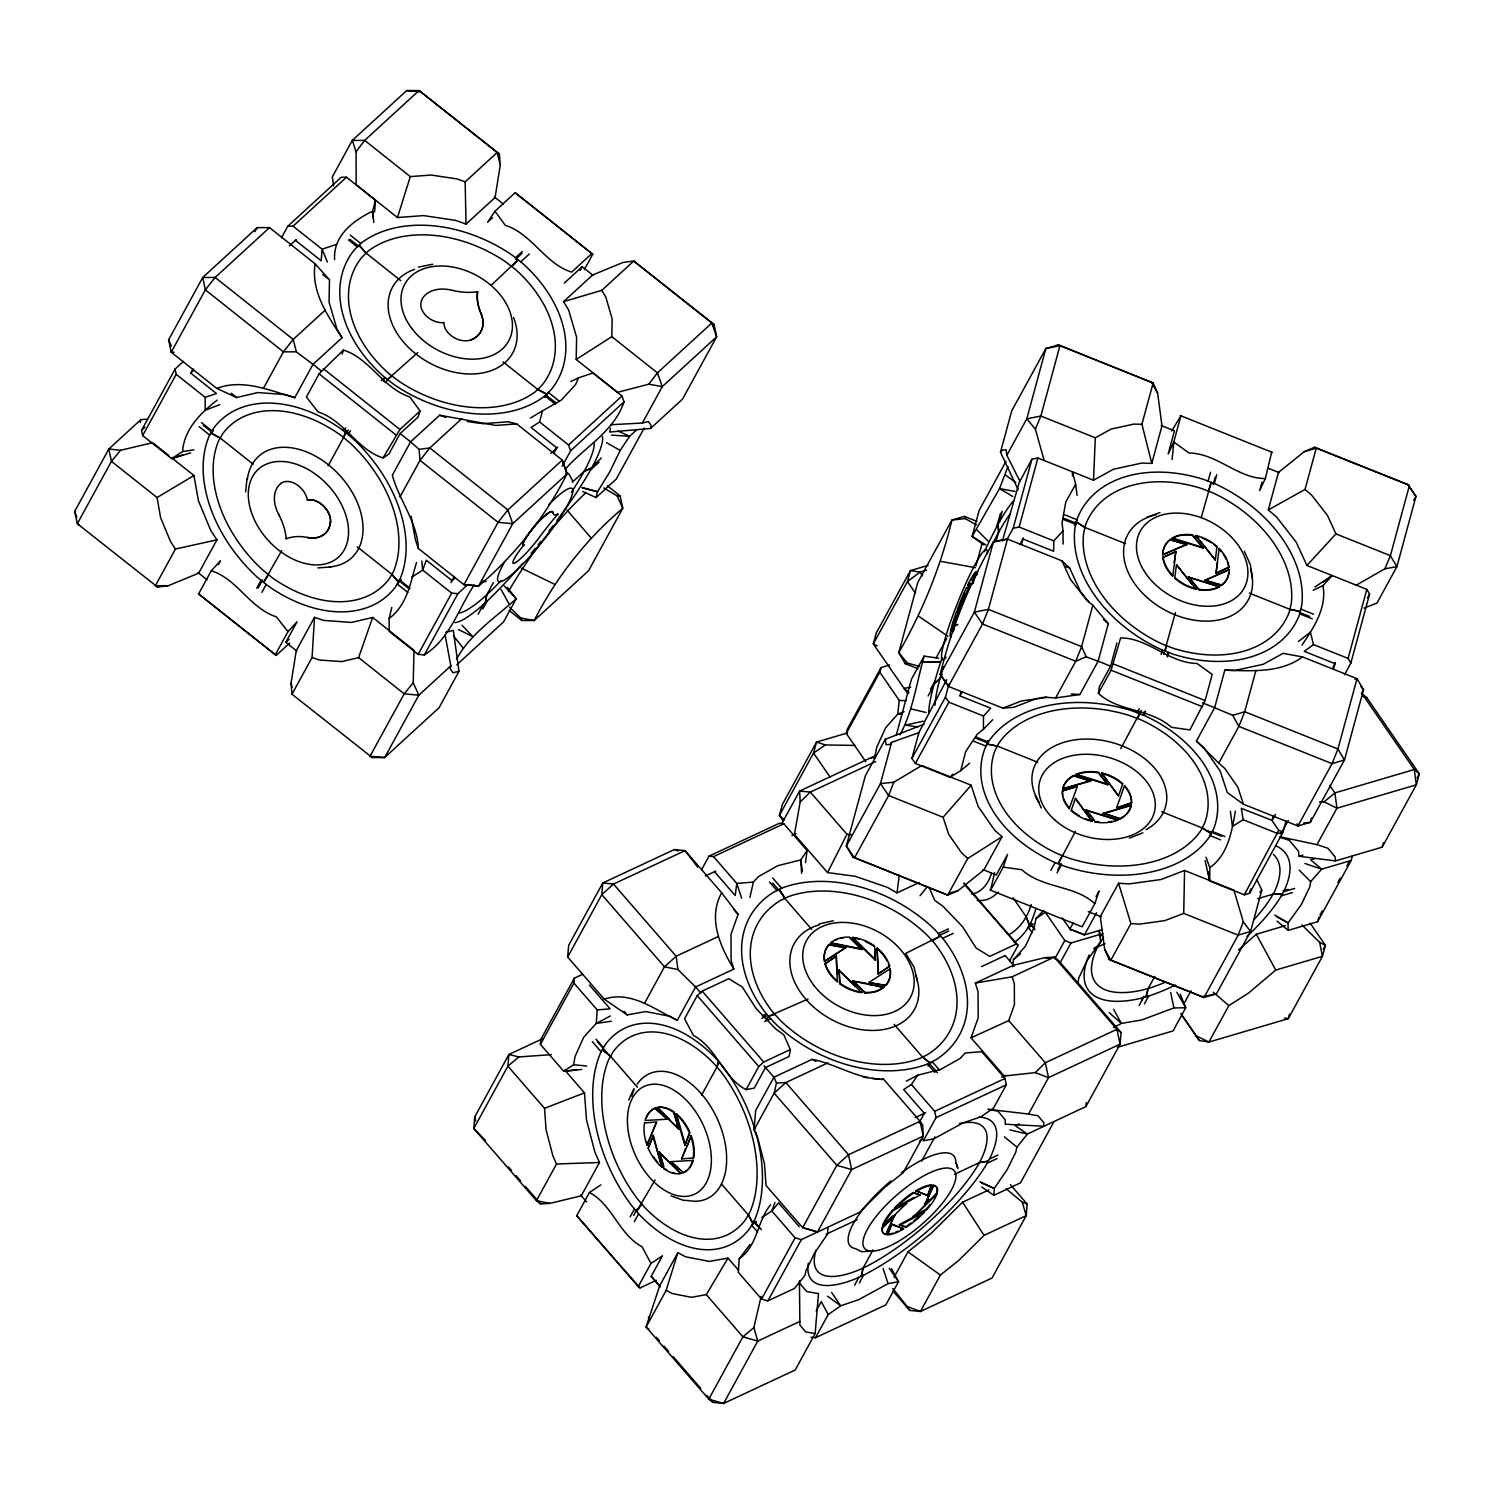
<?xml version="1.0" encoding="UTF-8"?>
<svg xmlns="http://www.w3.org/2000/svg" width="1494" height="1494" viewBox="0 0 1494 1494"><rect width="100%" height="100%" fill="white"/><g stroke="black" fill="none" stroke-linecap="round" stroke-linejoin="round"><path stroke-width="1.5" d="M946.729 679.639L918.978 732.321L911.9 758.41L915.374 763.453L949.979 777.291L960.773 770.661L965.666 751.594L977.225 734.282L983.388 729.352L983.519 716.037L990.69 708.193L959.951 695.924L961.09 691.703M1206.069 857.276L1209.804 867.697L1209.692 881.012L1244.297 894.831L1249.563 893.281L1283.085 832.046L1286.035 821.158M1072.449 475.988L1072.505 471.843L1075.643 484.299L1065.82 501.909L1062.029 522.9L1063 530.856L1053.774 540.884L1053.644 551.249L1022.904 538.979L1019.823 544.582M315.122 263.822C310.808 291.647 327.672 315.72 342.051 337.719L313.012 364.349L294.766 397.665C269.686 390.55 242.943 378.43 216.817 388.421L171.212 352.21L168.598 339.848L202.736 277.492L257.117 227.648L269.518 227.611L315.122 263.822L329.483 279.845L329.072 302.105L337.009 329.278L342.051 337.719M563.611 301.601L601.765 290.359L633.736 261.039L711.798 323.04L716.653 336.785L662.272 386.629L648.826 384.182L617.508 392.306L576.198 359.475L576.609 337.214L568.654 310.042L563.611 301.601L592.67 274.971L623.054 262.44L633.736 261.039L714.039 324.422L716.653 336.785L682.515 399.141L650.544 428.461L609.701 432.065L610.448 428.348M610.729 424.726L642.327 423.045L662.272 386.629L657.416 372.884L611.812 336.654L612.148 318.838L605.798 297.101L601.765 290.359M1104.664 949.194L1110.808 960.269L1130.902 923.591L1139.492 924.132L1164.853 920.621L1183.715 913.394L1184.574 870.46L1233.913 890.181L1243.307 921.835L1250.571 931.472L1216.433 993.846L1204.015 997.506L1110.808 960.269L1109.146 959.391L1104.664 949.194L1100.312 916.55L1118.558 883.234L1129.296 883.888L1161.006 879.518L1184.574 870.46M413.24 682.795L404.202 693.832L370.045 756.207L384.686 757.551L418.824 695.177L413.24 682.795L413.987 650.263L372.66 617.452L351.576 622.438L323.768 620.421L314.506 617.339L296.26 650.656L291.069 683.188L291.984 694.206L372.286 757.589L384.686 757.551L439.068 707.708L459.013 671.273L453.298 630.393L445.679 632.279M1093.515 480.228L1095.307 437.798L1111.237 429.021L1133.909 424.091L1141.92 424.315L1151.781 463.383L1141.771 463.084L1113.441 469.247L1093.515 480.228L1037.882 458.004L1031.924 459.181L1019.244 482.338L1002.362 541.127M827.975 1227.209L827.583 1234.081L814.641 1252.962L806.106 1270.348L804.967 1275.39L794.434 1288.463L767.86 1300.882L761.567 1299.07L738.297 1272.272L739.25 1258.732L750.044 1244.446M1053.998 1121.62L1020.477 1182.874L993.884 1195.293L994.276 1188.421L1007.217 1169.541L1015.771 1152.154L1016.91 1147.112L1027.424 1134.039L1085.933 1106.55L1120.07 1044.175L1121.06 1032.503L1058.387 960.343L1054.26 957.131L1044.922 957.635L1013.567 965.236L975.339 983.089L978.047 991.755L978.178 1017.881L971.044 1037.826L1004.229 1076.035L1035.211 1072.617L1048.489 1077.622L1120.07 1044.175L1116.914 1029.31L1054.26 957.131L1012.166 976.796L975.339 983.089M291.984 694.206L312.059 657.528L314.506 617.339M574.35 978.159L573.939 983.108L597.208 1009.907L596.255 1023.446L583.743 1037.153L575.041 1056.482L573.64 1064.755L563.668 1071.161L540.398 1044.362L540.828 1039.413L574.35 978.159L582.529 974.331M374.602 211.849L375.48 200.252L346.496 177.226L341.23 177.244L287.819 226.192L281.488 237.77M817.498 1231.952L802.67 1227.676L836.808 1165.301L848.499 1154.731L920.08 1121.284L923.217 1136.15L851.636 1169.597L817.498 1231.952L802.67 1227.676L766.048 1185.508L764.48 1163.919L757.663 1137.83L754.059 1129.8L755.665 1110.528L773.911 1077.211L812.138 1059.339C836.453 1063.989 857.761 1079.471 883.458 1079.116L920.08 1121.284L922.657 1125.206L923.217 1136.15L903.272 1172.585L884.896 1187.263L859.592 1212.288L801.382 1239.628L767.86 1300.882M542.565 1038.741L508.894 1054.484L474.756 1116.84L473.766 1128.512L536.439 1200.69L540.567 1203.884L549.904 1203.398L581.259 1195.798L599.486 1162.481L594.986 1152.453L586.47 1119.828L584.49 1092.861L564.9 1070.283M567.664 957.019L568.654 945.347L602.792 882.973L674.373 849.544L685.074 850.628L721.677 892.796L738.092 914.384L730.977 934.348L731.089 960.474L733.815 969.12L695.569 986.992L677.324 1020.309C654.708 1009.645 630.879 990.242 604.267 999.187L567.664 957.019L601.802 894.645L613.492 884.056L685.074 850.628L697.717 867.174M738.54 1270.255L727.97 1258.097L709.407 1261.422L685.578 1256.79L677.828 1252.7L659.582 1286.017L646.099 1327.008L708.772 1399.168L712.918 1402.362L723.6 1403.464L795.182 1370.017L815.126 1333.582L818.507 1293.636L806.704 1291.544L799.458 1282.954M1010.392 1184.686L1027.162 1204.015L1026.173 1215.686L992.035 1278.042L920.453 1311.489L909.753 1310.406L892.982 1291.077M1085.933 1106.55L1086.269 1102.647M938.568 658.182L924.114 656.109C916.774 682.291 913.021 710.528 900.098 734.805M1172.099 459.536L1173.78 442L1180.876 415.892L1171.707 430.963M245.67 491.956L246.977 478.51M889.509 665.054L881.087 667.538L879.817 672.188L899.276 700.425L897.67 714.207L885.681 727.727L876.773 747.131L875.054 755.516L871.338 757.981M1012.615 966.655L1013.418 959.764L1025.426 946.244L1034.315 926.84L1036.033 918.455L1043.727 910.388M183.501 361.361L175.078 369.074L141.556 430.328L142.658 435.576L171.642 458.602L182.585 451.543C184.005 429.525 200.57 412.942 217.134 400.187M416.546 562.416C410.439 582.473 407.339 604.921 389.15 618.46L389.15 631.346L418.152 654.372L424.352 654.932C450.217 638.592 458.266 609.029 474.177 584.938M996.162 541.332L998.702 531.322L998.067 524.413L1000.831 519.426A126.318 14.977 -68.2 0 1 1013.474 500.994M1175.871 551.379L1174.321 562.584L1175.871 551.379L1162.855 557.673A35.184 25.006 28.7 0 0 1172.529 576.068L1172.809 575.563A35.184 25.006 28.7 0 1 1163.135 557.15L1163.116 556.87M1172.715 576.254L1174.601 562.08M1174.714 578.141L1176.506 564.751L1196.003 589.252A35.184 25.006 28.7 0 1 1174.956 578.383L1175.236 577.879A35.184 25.006 28.7 0 0 1196.283 588.748L1196.545 588.804M1215.369 560.026L1216.919 546.374A35.184 25.006 28.7 0 0 1195.854 535.506L1215.369 560.026L1195.611 535.45M1216.004 573.397L1219.141 548.503A35.184 25.006 28.7 0 1 1229.002 567.104L1216.004 573.397L1217.535 562.174M334.656 259.601C332.845 236.127 353.462 220.178 372.585 211.326L375.48 200.252M875.503 758L871.226 757.57L799.645 791.017L800.205 801.961L794.397 834.38L827.564 872.589L855.24 876.287L887.455 887.417L896.998 892.87L899.313 875.036M1062.402 791.409L1062.365 791.652A35.184 24.39 15.2 0 0 1069.218 808.571L1077.361 786.404L1062.551 790.83L1077.361 786.404M1062.664 789.448L1062.682 789.262A35.184 24.39 15.2 0 1 1073.57 775.946L1090.639 781.082L1073.719 775.386A35.184 24.39 15.2 0 0 1062.85 788.701L1090.639 781.082M1062.551 790.83L1062.533 791.073A35.184 24.39 15.2 0 0 1062.888 795.985M1062.813 788.869L1090.788 780.503M1131.275 804.892L1131.089 805.639A35.184 24.39 15.2 0 1 1120.201 818.955L1103.3 813.259L1131.238 805.079A35.184 24.39 15.2 0 1 1126.756 813.595M1131.369 803.511L1131.406 803.268A35.184 24.39 15.2 0 0 1124.552 786.33L1124.702 785.769A35.184 24.39 15.2 0 1 1131.556 802.689L1116.578 807.937L1131.537 802.932M805.471 862.654L807.096 850.572L783.827 823.773L779.289 823.306L708.996 856.155L701.601 869.657M1098.389 693.365L1111.069 670.208L1120.649 637.882C1148.102 637.901 1168.775 663 1197.011 663.467L1212.194 674.448L1205.116 700.537L1189.934 729.912L1171.389 727.317C1150.529 708.399 1118.446 712.04 1098.389 693.365L1099.341 686.754L1110.602 666.193L1116.896 642.999M500.285 164.938L495.093 197.469L466.035 224.1L455.819 220.421L423.474 215.584L397.46 217.545L356.151 184.714L356.095 151.697L352.285 140.417L406.667 90.592L419.067 90.536L499.369 153.919L500.285 164.938L497.128 152.537L419.067 90.536L364.685 140.38L356.095 151.697M1077.958 983.108L1078.855 977.748L1087.259 960.175L1100.574 941.799L1099.36 930.445M1351.174 860.469L1321.686 869.153L1310.668 881.591L1309.771 886.932L1301.367 904.505L1288.052 922.9L1288.145 930.388L1317.633 921.705L1351.174 860.469L1352.425 855.801M790.307 1049.591L789.112 1056.501L765.507 1067.538L754.246 1088.099L746.085 1089.649C723.227 1077.902 716.746 1047.873 693.403 1035.398L684.551 1018.759L697.231 995.602L702.18 991.12L728.755 978.701L742.294 986.974L756.113 1008.562L775.535 1028.787L783.808 1034.782L790.307 1049.591L763.733 1062.01L758.765 1066.492L746.085 1089.649M770.605 1204.743C757.01 1221.046 758.037 1245.548 739.25 1258.732M1163.695 654.353L1175.461 612.577M493.375 582.697L486.727 594.817L485.307 602.736L480.919 606.695A126.318 20.897 -51.5 0 1 454.886 622.606M954.535 624.978L956.739 615.864L950.389 632.392A35.184 4.165 -68.2 0 0 951.118 636.986M950.707 630.748L950.726 630.617A35.184 4.165 -68.2 0 1 956.235 612.297L963.406 600.14L951.454 631.066L962.64 599.822M951.454 631.066L951.491 630.916A35.184 4.165 -68.2 0 1 952.518 626.621M1165.413 651.235L1166.459 645.744L1162.444 644.119A115.636 82.189 28.7 0 1 1083.71 532.798L1084.924 527.457L1076.39 522.06L1077.23 518.717A126.318 89.789 28.7 0 1 1203.585 479.406L1215.649 484.075A126.318 89.789 28.7 0 1 1301.685 605.686L1299.425 614.837A126.318 89.789 28.7 0 1 1173.07 654.148L1161.006 649.479A126.318 89.789 28.7 0 1 1074.97 527.868L1076.39 522.06L1084.887 527.438L1125.505 543.667M1235.407 811.149C1231.747 831.635 1228.012 854.829 1209.804 867.697M140.231 422.653L140.828 419.683L147.626 419.067M445.081 634.763L450.815 665.876L450.217 668.845L452.925 672.786L459.013 671.273M650.544 428.461L651.123 425.473L648.415 421.551L642.327 423.045M644.53 1122.89L644.456 1123.171A35.184 21.943 65 0 0 646.977 1145.058L656.576 1121.994L645.053 1122.909M667.258 1119.249L645.053 1120.481A35.184 21.943 65 0 1 654.97 1108.287L667.258 1119.249L655.175 1108.212M670.974 1161.641L693.179 1160.408A35.184 21.943 65 0 1 683.281 1172.622L670.974 1161.641L679.77 1169.447M693.702 1158.018L693.776 1157.719A35.184 21.943 65 0 0 691.255 1135.832L681.656 1158.896L693.179 1157.999A35.184 21.943 65 0 0 690.676 1136.112L690.583 1135.851M749.913 897.502L753.349 882.095L758.392 876.642L777.907 865.661L800.765 859.946L807.096 850.572M873.056 1249.862L863.102 1268.033L861.272 1276.231L855.483 1278.845A126.318 41.085 -41 0 1 808.31 1263.177M1166.459 645.725L1173.481 648.34A115.636 82.189 28.7 0 0 1289.154 612.391L1291.171 604.006A115.636 82.189 28.7 0 0 1212.437 492.665L1201.419 488.463A115.636 82.189 28.7 0 0 1085.727 524.413L1084.887 527.438M773.911 1077.211L776.488 1083.038L774.135 1093.141L754.059 1129.8M753.854 1327.587L742.91 1336.813L708.772 1399.168L723.6 1403.464L757.757 1341.089L753.854 1327.587L761.156 1296.306M389.15 618.46L391.802 607.423M953.135 630.804L956.739 615.864M953.34 631.719L954.927 625.127L957.075 624.436M975.171 572.538L972.519 583.519L967.757 584.864A35.184 4.165 -68.2 0 1 975.096 572.594L975.862 572.893M972.911 583.65L976.534 572.277A35.184 4.165 -68.2 0 1 977.86 572.258M975.545 576.198L976.478 572.314M1154.787 976.385L1148.158 988.505L1146.066 996.778L1139.642 998.59A126.318 51.338 -34.6 0 1 1089.126 955.002M582.697 491.489L596.087 497.558L597.563 491.731L609.664 472.048L620.178 450.422L629.609 436.304L636.351 430.141M553.751 453.541L556.814 447.92L531.08 427.471L539.577 421.943L542.471 410.869L561.314 400.112L575.582 384.593L578.495 377.851L592.987 372.996L621.971 396.022L624.025 401.849C613.903 431.915 585.05 446.519 565.348 469.135M942.116 657.659A126.318 14.977 -68.2 0 0 935.767 677.903L933.227 687.109A126.318 14.977 -68.2 0 0 928.652 713.161M943.405 666.772A115.636 13.707 -68.2 0 0 941.537 673.01L939.203 681.469A115.636 13.707 -68.2 0 0 935.02 705.299M865.754 761.679L846.276 733.442L847.546 728.792L881.087 667.538M919.277 732.508L891.657 742.313L880.452 783.64L846.314 846.015L852.831 857.014L947.7 895.111L958.084 890.648L983.799 870.012L1002.044 836.696L994.556 830.085L978.159 806.48L971.175 785.228L921.835 765.526L893.767 782.221L880.452 783.64L888.631 795.536L943.087 817.274L948.671 834.287L961.8 853.149L967.776 858.452L1002.044 836.696M917.839 668.714L905.271 663.691L898.753 652.691C922.564 611.307 940.828 566.506 951.958 520.024L964.377 516.382L976.927 521.387M896.325 734.955L911.433 679.266L924.114 656.109M1018.18 489.752L1000.494 452.234L1011.718 410.887L1045.856 348.532L1058.256 344.871L1153.144 382.987L1157.626 393.165L1161.977 425.827L1151.781 463.383M976.049 565.703L982.212 542.994M911.9 758.41L945.422 697.175L948.97 684.121M983.967 544.993L972.108 536.439L999.523 488.594L1008.002 466.483M984.415 551.659A126.318 14.977 -68.2 0 1 996.461 527.326L1000.55 513.17M999.206 522.34L1002.213 511.265M1006.844 539.801L1013.193 528.222L1031.924 459.181M1013.193 528.222L1019.169 527.046L1037.882 458.004M1021.448 544.507L1023.259 537.859M1037.807 762.276L997.208 746.048L987.291 744.124L988.879 741.155A126.318 87.586 15.2 0 1 1132.583 710.995L1144.703 715.663A126.318 87.586 15.2 0 1 1213.856 828.404L1209.636 836.528A126.318 87.586 15.2 0 1 1065.932 866.688L1053.83 862.019A126.318 87.586 15.2 0 1 984.658 749.278L988.244 740.594M996.293 874.998L1007.554 854.419L1003.258 867.118L990.578 890.275L994.593 872.515M1061.935 560.81L1070.451 579.355L1086.269 599.654L1092.842 605.257L1081.619 646.603L1075.736 661.263L1055.66 697.922L1047.07 697.399L1021.691 700.891L1002.847 708.137L948.391 686.4L940.193 674.504C951.342 628.04 969.606 583.239 993.417 541.855L1007.479 539.073L1061.935 560.81L1069.685 568.093L1080.33 591.288L1088.809 602.157M1141.92 424.315L1153.144 382.987L1058.256 344.871M1055.66 697.922L1079.882 694.523L1098.127 661.207L1108.305 623.652L1092.842 605.257M1075.979 774.844L1076.334 774.172A35.184 24.39 15.2 0 1 1098.594 772.286L1107.745 784.78L1076.184 774.751A35.184 24.39 15.2 0 1 1098.426 772.846L1107.745 784.78M1069.405 808.758L1069.387 808.011A35.184 24.39 15.2 0 1 1063.56 798.468M1071.161 810.532L1075.456 798.431L1091.965 821.383A35.184 24.39 15.2 0 1 1071.385 810.756L1071.553 810.178A35.184 24.39 15.2 0 0 1079.415 815.855M1174.452 430.814L1168.177 454.008L1173.78 442L1188.981 452.981C1217.199 453.429 1237.872 478.547 1265.325 478.566L1271.711 452.084M1075.456 798.431L1092.226 821.42M1086.026 810.14L1117.792 820.075A35.184 24.39 15.2 0 1 1095.345 822.055L1086.026 810.14L1117.792 820.075M1101.545 773.481L1101.956 772.958A35.184 24.39 15.2 0 1 1122.536 783.584L1122.386 784.163A35.184 24.39 15.2 0 0 1101.806 773.537L1118.483 795.91L1122.76 783.808M1094.99 821.999L1095.494 821.495A35.184 24.39 15.2 0 0 1098.893 821.943M1120.743 748.681L1141.229 710.397M1118.483 795.91L1101.694 772.921M1144.348 711.611L1143.377 715.14L1145.543 711.219M1161.118 654.447L1162.313 650.002M1208.123 481.105L1210.532 472.253M1201.232 517.596L1211.242 482.357L1208.422 491.059M1119.94 819.086L1120.369 818.395A35.184 24.39 15.2 0 0 1124.889 815.388M1213.203 484.56L1215.22 477.128M1167.318 656.874L1168.532 652.448L1166.814 655.586M1214.342 483.552L1216.751 474.681M1262 482.132L1259.703 490.555L1265.325 478.566M1214.622 707.745L1224.819 670.19C1251.113 670.787 1280.022 673.477 1302.563 656.93L1357.019 678.668L1363.536 689.686L1344.469 759.979L1310.331 822.335L1297.912 825.995L1243.475 804.258L1227.246 792.511L1220.281 771.259L1203.884 747.672L1196.395 741.043L1214.622 707.745L1232.699 715.327L1238.862 726.401L1332.069 763.639L1344.469 759.979L1337.933 748.98L1244.726 711.742L1232.699 715.327M1344.525 674.672L1350.856 663.093L1369.587 594.052L1366.823 589.383L1306.914 565.46L1296.269 542.285L1276.511 516.905L1268.294 509.921L1278.491 472.365L1304.206 451.711L1314.589 447.248L1407.796 484.486L1415.976 496.363L1396.909 566.656L1376.964 603.09L1364.041 608.114M1211.074 832.121L1210.121 835.65L1220.598 839.833M1255.95 670.414L1244.726 711.742L1238.862 726.401L1218.768 763.079L1224.763 768.364L1237.872 787.245L1243.475 804.258M1268.294 509.921L1305.028 489.472L1316.251 448.125L1314.589 447.248M1249.563 893.281L1250.739 888.93M1273.168 816.359L1272.029 820.579L1278.733 830.291L1283.085 832.046L1277.837 833.596L1243.213 819.758L1232.419 826.387L1230.365 811.186M1256.884 879.723L1261.795 890.144L1250.571 931.472L1238.171 935.132L1183.715 913.394M1278.733 830.291L1244.297 894.831M1333.488 669.144L1335.3 662.477M1350.856 663.093L1348.092 658.424L1366.823 589.383M1311.508 817.984L1310.331 822.335L1303.664 823.045M1289.471 1014.277L1288.276 1018.665L1208.889 1042.065L1199.327 1040.552L1181.455 1014.631M1317.633 921.705L1318.903 917.055M1279.742 837.2L1289.509 840.45L1298.51 851.3L1298.958 856.286L1335.487 860.918L1382.174 847.173L1383.369 842.784M903.16 1205.527L906.634 1203.249L882.132 1227.209A35.184 11.448 -41 0 0 885.905 1234.1L894.626 1214.902M906.634 1203.249L893.337 1210.476A35.184 11.448 -41 0 0 883.141 1226.032L882.637 1225.435A35.184 11.448 -41 0 1 892.833 1209.897L920.08 1195.051L913.282 1192.38A35.184 11.448 -41 0 0 895.074 1207.469L895.578 1208.067A35.184 11.448 -41 0 1 913.786 1192.978L920.08 1195.051M895.13 1215.5L882.637 1227.807A35.184 11.448 -41 0 0 886.428 1234.698L886.54 1234.698M936.308 1193.687L936.813 1194.285A35.184 11.448 -41 0 1 926.616 1209.823L899.351 1224.669L906.167 1227.34A35.184 11.448 -41 0 0 924.375 1212.25L924.039 1211.466M936.85 1194.136L913.338 1217.068L937.317 1192.511A35.184 11.448 -41 0 0 933.526 1185.62L924.823 1204.818L933.526 1185.62M701.526 1095.251L716.989 1066.977L718.595 1061.543L715.626 1058.126A126.318 78.79 65 0 0 605.182 1044.792L600.644 1052.691A126.318 78.79 65 0 0 631.495 1205.378L639.507 1214.827A126.318 78.79 65 0 0 749.951 1228.143L754.489 1220.243A126.318 78.79 65 0 0 755.609 1131.78M648.863 1329.137L646.099 1327.008L666.175 1290.33L677.828 1252.7M397.46 217.545L410.29 176.609L431.094 175.041L456.977 178.906L465.157 181.857L497.128 152.537L499.369 153.919M342.07 354.171L343.433 350.082C369.914 358.355 382.744 388.085 409.804 396.937L420.094 410.981L418.059 417.106L400.131 433.54L388.87 454.12L383.08 457.911C357.122 449.918 344.516 420.449 317.979 411.858L306.401 397.012L319.081 373.855L343.433 350.082M989.868 889.92L1082.123 926.84L1094.803 903.683L1099.098 890.984L1096.017 896.605M312.059 657.528L319.473 659.993L341.715 661.599L358.597 657.621L372.66 617.452M721.677 892.796C707.465 918.38 720.239 946.468 733.815 969.12M971.044 1037.826L1008.73 1020.589L1014.426 1004.622L1014.333 983.724L1012.166 976.796M1116.578 807.937L1124.534 785.583M957.299 609.403L957.393 609.16A35.184 4.165 -68.2 0 1 966.469 587.534L969.923 586.731L958.065 609.701L969.176 586.432M957 612.615L963.406 600.14M774.975 1202.427L771.819 1211.018L761.865 1217.423M501.218 580.512A115.636 19.123 -51.5 0 1 489.08 592.67L486.727 594.817L485.326 602.717L487.866 600.401A126.318 20.897 -51.5 0 0 522.751 563.275M647.07 1145.319L656.576 1121.994M648.116 1147.934L653.401 1135.477L661.711 1167.019A35.184 21.943 65 0 1 648.228 1148.27L653.401 1135.477M684.831 1145.412L689.406 1132.9A35.184 21.943 65 0 0 675.942 1114.15L676.539 1113.87A35.184 21.943 65 0 1 690.004 1132.639L684.831 1145.412L675.774 1114.001M686.997 1146.346L691.162 1135.589M951.977 630.468L957.505 616.163M893.767 782.221L888.631 795.536L854.493 857.892L846.314 846.015L865.381 775.703L885.326 739.287L924.095 724.198M954.535 1174.265L979.429 1162.631L988.281 1161.118L979.392 1162.649L976.684 1167.374A115.636 37.611 -41 0 1 866.184 1266.595L863.102 1268.033L861.291 1276.193L864.652 1274.643A126.318 41.085 -41 0 0 985.368 1166.291L989.924 1158.167A126.318 41.085 -41 0 0 979.093 1117.139M1243.307 921.835L1238.171 935.132L1204.015 997.506L1109.146 959.391M348.382 430.048L345.637 432.569L343.583 437.593L349.335 442.355A115.636 79.051 47.5 0 1 393.389 571.698L391.932 574.387L398.412 581.95L395.462 586.937A126.318 86.372 47.5 0 1 267.295 585.349L257.285 577.207A126.318 86.372 47.5 0 1 209.216 435.931L213.773 428.012A126.318 86.372 47.5 0 1 341.958 429.6L351.968 437.742A126.318 86.372 47.5 0 1 400.037 579.018L398.412 581.95L391.895 574.368L389.168 578.888A115.636 79.051 47.5 0 1 271.852 577.468L262.739 569.998A115.636 79.051 47.5 0 1 218.684 440.674L222.905 433.465A115.636 79.051 47.5 0 1 340.221 434.903L343.601 437.555L328.12 465.829M343.601 437.555L345.637 432.55M1044.175 460.525L1035.398 429.17L1040.851 416.042L1059.937 345.749L1045.856 348.532L1026.789 418.824L1006.844 455.259L1020.029 481.442M1356.253 585.162L1384.919 568.784L1390.391 555.656L1409.458 485.363L1316.251 448.125L1304.206 451.711M716.989 1066.977L714.281 1063.877A115.636 72.123 65 0 0 613.194 1051.72L609.01 1058.891A115.636 72.123 65 0 0 637.266 1198.655L644.568 1207.32A115.636 72.123 65 0 0 745.655 1219.477L749.839 1212.306A115.636 72.123 65 0 0 721.583 1072.543L716.989 1067.015L718.577 1061.562L723.656 1067.575A126.318 78.79 65 0 1 754.993 1129.707M886.838 1232.326L889.247 1226.929M890.835 1223.343L893.673 1217.012M887.287 1234.193L891.825 1224.034L903.496 1228.983A35.184 11.448 -41 0 1 887.94 1234.791L887.436 1234.193A35.184 11.448 -41 0 0 893.207 1233.036M887.791 1234.772L891.825 1224.034M927.625 1195.686L915.934 1190.737A35.184 11.448 -41 0 1 931.49 1184.929L927.625 1195.686L930.743 1186.983M628.731 1099.976L633.904 1088.603M967.234 587.833L969.923 586.731M967.664 585.069L968.523 585.162A35.184 4.165 -68.2 0 1 969.774 582.679M1137.326 718.39L1141.341 720.015A115.636 80.172 15.2 0 1 1204.594 823.213L1200.821 830.664A115.636 80.172 15.2 0 1 1069.237 858.247L1062.197 855.614L1058.238 863.756L1075.456 831.392M1140.258 713.945L1137.307 718.427L1130.267 715.794A115.636 80.172 15.2 0 0 998.683 743.358L994.911 750.81A115.636 80.172 15.2 0 0 1058.163 854.008L1062.197 855.632M827.564 872.589L846.949 834.268L810.327 792.1L799.645 791.017L781.904 823.399M1008.954 934.758A115.636 66.39 73.6 0 0 1023.483 921.238L1027.648 914.085A115.636 66.39 73.6 0 0 1031.234 904.524M1014.146 942.546A126.318 72.515 73.6 0 0 1026.527 930.034L1031.047 922.153A126.318 72.515 73.6 0 0 1035.641 909.491M1103.468 937.448A115.636 47.005 -34.6 0 0 1101.134 940.903L1096.913 948.298A115.636 47.005 -34.6 0 0 1142.312 990.074L1148.176 988.486L1146.085 996.759L1149.82 995.695A126.318 51.338 -34.6 0 0 1175.554 985.013M1257.78 898.66L1273.075 894.159L1274.531 891.47A115.636 47.005 -34.6 0 0 1273.43 854.456M571.343 492.348A115.636 19.123 -51.5 0 0 581.427 476.175L585.592 468.686A115.636 19.123 -51.5 0 0 593.958 442.635M979.429 1162.631L980.886 1159.942A115.636 37.611 -41 0 0 959.484 1123.507M1246.948 936.346A126.318 51.338 -34.6 0 0 1279.518 898.921L1284.093 890.816A126.318 51.338 -34.6 0 0 1276.567 846.164M172.37 458.378L193.94 475.503L198.441 500.826L210.915 530.8L216.929 539.838L198.683 573.154L168.318 585.704L157.617 587.086L77.314 523.703L74.7 511.34L108.838 448.984L140.828 419.683M142.658 435.576L176.199 374.322L175.078 369.074M254.895 231.701L257.117 227.648M176.199 374.322L205.182 397.348L216.462 393.538L190.709 373.089L193.025 368.869M157.617 587.086L155.376 585.704L175.452 549.026L216.929 539.838M263.336 388.515L283.412 351.837L293.197 339.437L325.188 310.136M289.668 643.074L276.203 655.418L198.59 593.94L211.27 570.783L220.402 560.885L218.348 564.639M256.707 588.169L261.02 580.307M258.182 588.001L262.645 579.84M268.472 574.798L263.598 582.399L281.731 550.558M261.898 592.334L266.193 584.471M348.233 434.642L350.38 430.702M421.738 300.518L421.663 300.668A17.853 12.699 28.7 0 0 426.07 315.757A17.853 12.699 28.7 0 0 443.811 322.648L443.886 322.499A17.853 12.699 28.7 0 0 453.224 337.102A17.853 12.699 28.7 0 0 471.17 339.792A33.578 23.867 28.7 0 0 480.956 313.18A58.359 41.477 28.7 0 1 477.669 291.554L477.594 291.685A58.359 41.477 28.7 0 0 480.881 313.329A33.578 23.867 28.7 0 1 471.096 339.922L471.17 339.792M417.741 352.603L387.469 379.532L385.769 382.669L383.155 380.615L384.873 377.478L383.771 376.6A126.318 89.789 28.7 0 1 354.732 249.367L361.585 242.794A126.318 89.789 28.7 0 1 511.658 254.802L521.854 262.701A126.318 89.789 28.7 0 1 550.894 389.953L544.04 396.508A126.318 89.789 28.7 0 1 393.968 384.5L384.873 377.478L381.437 380.615M452.066 290.434L452.14 290.284A58.359 41.477 28.7 0 0 477.594 291.685M275.251 654.839L287.931 631.682L297.063 621.784L285.802 642.345L289.07 639.357M383.08 457.911L399.906 429.488L420.094 410.981M516.644 423.885L495.84 425.435L439.628 415.22L410.589 441.85L392.343 475.167C399.066 500.415 417.181 521.499 418.339 548.485L463.943 584.696L478.584 586.04C515.225 555.152 545.422 516.513 567.104 473.841L562.248 460.096L516.644 423.885L508.203 421.775L482.207 423.736M399.944 497.016L420.019 460.339L429.805 447.939L461.795 418.637M401.139 579.448L397.236 584.005L407.787 592.39M580.176 270.414L582.212 266.66L564.284 283.113M584.322 269.63L592.763 254.185L515.15 192.707L494.962 211.214L487.604 222.214L492.497 217.732M503.067 361.903L537.803 389.486L546.599 394.136L544.88 397.273L548.373 392.455L558.924 400.84M451.001 582.585L454.363 576.423M418.152 654.372L451.674 593.118L457.892 593.678L467.977 584.434M424.352 654.932L457.892 593.678M478.117 614.202L483.514 604.379M482.805 608.954L487.1 601.111M456.473 659.302C470.05 634.128 495.392 617.526 516.214 598.777L507.176 587.217M562.174 466.24L570.615 450.796L624.025 401.849M508.39 591.624C529.306 555.413 555.544 521.126 586.134 492.497M556.907 520.566A126.318 20.897 -51.5 0 0 588.767 473.131L591.643 467.958L584.117 471.394L572.146 482.357M584.135 471.376L591.661 467.939L593.286 464.989A126.318 20.897 -51.5 0 0 602.437 436.509M607.386 485.774L620.141 495.933L622.774 508.277C586.115 539.166 555.917 577.804 534.236 620.477L521.836 620.533L509.081 610.392M644.213 428.012L616.275 479.051L596.087 497.558M540.398 1044.362L573.939 983.108M551.323 1054.652L518.848 1056.93L508.894 1054.484L507.904 1066.156L544.526 1108.324L546.094 1129.894L552.911 1155.983L556.515 1164.013L536.439 1200.69L549.904 1203.398M644.4 1003.501L664.475 966.823L676.147 956.235L718.24 936.57M656.389 1280.283L640.03 1287.94L638.274 1286.577L576.721 1215.686L589.402 1192.529L600.905 1184.891M846.276 733.442L879.817 672.188M1006.022 461.329L979.186 510.332L972.108 536.439L985.779 544.824M1010.168 514.067A115.636 13.707 -68.2 0 0 1001.073 527.998L997.096 535.169A115.636 13.707 -68.2 0 0 991.269 546.636M630.169 1216.826L634.483 1208.963M936.103 657.939L946.822 638.33M633.605 1215.462L636.967 1209.318M641.86 1204.22L636.556 1211.391L655.119 1179.999M634.334 1221.662L638.629 1213.8M930.482 689.276L934.796 681.413M928.129 695.943L933.507 686.119M940.025 678.425L934.142 683.766L939.315 679.34L942.247 674.373M768.57 1016.256L766.833 1019.412L764.723 1017.022L766.441 1013.884L765.563 1012.857A126.318 89.789 28.7 0 1 773.518 892.254L782.632 887.791A126.318 89.789 28.7 0 1 935.281 930.09L943.517 939.334A126.318 89.789 28.7 0 1 935.561 1059.937L926.448 1064.4A126.318 89.789 28.7 0 1 773.799 1022.12L768.57 1016.256L808.067 999.019M915.374 763.453L948.895 702.199L945.422 697.175M960.063 695.793L962.304 691.703M638.274 1286.577L650.954 1263.42L662.458 1255.782L651.197 1276.343L660.292 1286.801L651.235 1276.343M829.058 944.656L845.884 947.457L824.389 961.333A35.184 25.006 28.7 0 1 828.853 944.843L845.604 947.98M830.533 943.237L830.963 942.602A35.184 25.006 28.7 0 1 849.582 937.111L861.851 949.512L830.683 943.106A35.184 25.006 28.7 0 1 832.756 941.593M824.445 961.538L845.884 947.457M824.949 963.761L836.416 956.067L837.312 981.857A35.184 25.006 28.7 0 1 825.005 964.041L836.416 956.067M1076.39 522.06L1074.634 525.178L1076.969 519.707L1064.382 514.683M852.234 937.858L852.775 937.373A35.184 25.006 28.7 0 1 874.625 946.094L875.353 960.287L852.495 937.877A35.184 25.006 28.7 0 1 858.975 939.166M838.993 970.278L861.87 992.688A35.184 25.006 28.7 0 1 840.001 983.967L838.993 970.278L855.632 986.413M839.721 983.743L839.273 969.774M852.495 981.054L883.664 987.459A35.184 25.006 28.7 0 1 865.045 992.95L852.495 981.054L866.539 983.295M988.281 740.594L986.171 746.197L973.584 741.173M876.829 948.541L877.314 948.186A35.184 25.006 28.7 0 1 889.621 966.02L878.211 973.976L877.034 948.69A35.184 25.006 28.7 0 1 887.193 961.109M868.742 982.585L885.774 985.218A35.184 25.006 28.7 0 0 890.237 968.728L868.742 982.585L885.494 985.723A35.184 25.006 28.7 0 0 889.957 969.232L890.181 968.504M864.727 992.912L865.325 992.427A35.184 25.006 28.7 0 0 883.944 986.936L884.093 986.806M878.211 973.976L889.677 966.301M967.776 858.452L947.7 895.111L852.831 857.014M1162.687 555.021A35.184 25.006 28.7 0 1 1170.063 539.857L1187.076 544.302L1162.967 554.517A35.184 25.006 28.7 0 1 1170.344 539.353L1170.568 539.203M1172.062 538.531L1172.51 537.915A35.184 25.006 28.7 0 1 1192.623 534.889L1203.268 548.186L1172.23 538.419A35.184 25.006 28.7 0 1 1192.343 535.394L1203.268 548.186M761.567 1299.07L795.107 1237.816L771.819 1211.018L778.598 1202.894L799.253 1226.705M1176.506 564.751L1192.044 584.247M1188.309 577.095L1219.365 586.843A35.184 25.006 28.7 0 1 1199.252 589.869L1188.309 577.095L1219.534 586.731M894.122 1024.324L922.601 1057.136L929.828 1062.813L928.11 1065.932L932.2 1061.674L939.595 1070.208M1217.162 546.617L1216.639 546.897A35.184 25.006 28.7 0 0 1214.024 544.731M1219.141 548.503L1219.067 549.194A35.184 25.006 28.7 0 1 1221.252 551.641M1198.916 589.813L1188.589 576.572M1204.799 580.456L1229.188 569.737A35.184 25.006 28.7 0 1 1221.812 584.901L1204.799 580.456L1229.17 569.55M1050.824 870.404L1055.138 862.542M1137.158 712.694L1139.306 708.772M816.154 1310.948L821.27 1301.591L828.218 1314.552L815.537 1337.709L810.999 1337.261M919.221 1122.704L924.338 1113.366L903.665 1089.556L911.415 1084.532L917.764 1075.157L940.622 1069.443L960.119 1058.462L965.18 1053.009L981.726 1051.683L1004.995 1078.481L1006.321 1084.793L993.641 1107.95L981.203 1116.69L963.07 1122.89L933.787 1138.839L923.348 1140.781L936.028 1117.624L1006.321 1084.793M1057.827 869.639L1061.207 863.476M1057.042 872.851L1061.356 864.989M1009.645 960.773L1018.086 945.328L964.06 883.103M1221.308 585.555L1205.079 579.952M921.649 1161.099L934.908 1136.859M854.605 1285.176L858.901 1277.314M859.349 1282.972L863.644 1275.129M1102.236 929.623L1084.457 934.87L1069.891 929.044L1073.196 923.012M1054.745 958.887L1064.811 940.51L1045.352 912.292L1036.033 918.455M1059.806 963.406L1070.993 942.975L1100.48 934.31M894.066 1277.258L907.978 1251.841L930.967 1233.484L962.584 1202.203L988.841 1189.934M1096.577 912.741L1084.457 934.87L1069.891 929.044M1006.19 1188.794L1022.288 1202.166L1026.173 1215.686L984.079 1235.351L958.793 1260.376L940.398 1275.054L920.453 1311.489L907.175 1306.484L892.777 1288.444M988.374 1109.314L1028.544 1114.057L1048.489 1077.622L1045.333 1062.757L1008.73 1020.589M1413.772 500.378L1415.976 496.363L1407.796 484.486M1141.677 1000.364L1143.844 996.255M1139.138 1005.406L1143.433 997.544M1144.404 1003.875L1148.699 996.031M1367.477 597.917L1369.587 594.052M1332.928 667.37L1334.982 663.635L1304.243 651.347L1313.487 644.605L1348.092 658.424M1275.465 814.286L1272.104 820.43L1241.29 808.291L1243.213 819.758M1183.734 1004.099L1191.017 990.821M1280.862 833.988L1288.258 820.467M1361.314 693.72L1363.536 689.686L1360.66 686.232M1310.089 923.124L1325.402 945.328L1322.433 956.309L1275.745 970.054L1248.741 992.912L1228.834 1005.63L1208.889 1042.065L1196.059 1035.734L1180.839 1013.548M1280.153 836.827L1316.98 844.633L1336.925 808.198L1334.908 792.903L1329.809 785.508M1320.024 915.019L1322.246 910.929M1337.896 882.338L1340.137 878.267M1346.841 866.016L1349.082 861.926M1323.198 949.344L1325.402 945.328L1319.669 942.378L1301.909 924.917M1417.096 777.851L1419.3 773.817L1366.879 697.791L1361.874 693.477L1414.295 769.522L1419.3 773.817L1416.312 784.817L1382.174 847.173M996.946 526.448L998.067 524.394L998.571 532.48M666.175 1290.33L672.393 1293.599L691.461 1297.296L706.307 1294.644L727.97 1258.097M1302.021 645.091C1313.786 627.517 1327.008 607.778 1322.974 585.573L1332.218 575.563L1314.888 586.993M648.826 384.182L657.416 372.884L711.798 323.04L714.039 324.422M920.024 895.709L926.84 887.212M168.785 455.521L152.612 442.691L120.491 450.31L111.452 461.347L77.314 523.703L79.555 525.085M943.087 817.274L971.175 785.228M1000.494 452.234L1002.437 450.03L1006.078 449.769L1006.844 455.259M891.657 742.313L889.714 744.498L886.091 744.759L885.326 739.287M1259.853 892.329L1261.795 890.144M949.979 777.291L952.855 774.153M1306.914 565.46L1335.935 533.9L1327.419 515.355L1311.601 495.056L1305.028 489.472M894.887 1207.675L914.16 1197.348M912.815 1216.471L926.112 1209.244A35.184 11.448 -41 0 0 930.09 1204.444M511.751 266.436L515.113 269.125A115.636 82.189 28.7 0 1 541.668 385.601L535.45 391.633A115.636 82.189 28.7 0 1 398.058 380.615L388.72 373.425A115.636 82.189 28.7 0 1 362.183 256.949L368.402 250.917A115.636 82.189 28.7 0 1 505.775 261.936L511.732 266.455L518.138 259.788L491.227 285.261M983.388 729.352L992.67 719.716M1285.4 925.664L1256.286 934.236L1238.507 949.979M800.205 801.961L810.327 792.1L875.596 761.604M1035.211 1072.617L1045.333 1062.757L1116.914 1029.31L1121.06 1032.503M882.599 1225.584L892.478 1215.948M924.319 1204.22L928.988 1199.682M829.338 944.152L829.133 944.339A35.184 25.006 28.7 0 0 824.669 960.829L824.725 961.034M269.518 227.611L215.136 277.436L205.35 289.836L171.212 352.21L174.182 352.229M287.819 226.192L293.085 226.173L346.496 177.226M289.444 245.838L296.316 239.544M190.709 373.089L193.977 370.101M141.556 430.328L144.918 427.247M253.065 464.111L220.141 437.966L210.841 432.999L213.567 430.496M515.523 257.734L522.377 251.44M515.449 259.358L522.022 253.345M520.752 261.823L529.306 253.98M280.947 483.44L281.077 483.328A17.853 12.213 47.5 0 1 296.503 484.467A17.853 12.213 47.5 0 1 307.39 500.023A17.853 12.213 47.5 0 1 323.563 505.943A17.853 12.213 47.5 0 1 330.51 522.583L330.379 522.713A33.578 22.952 47.5 0 1 307.447 537.56L307.577 537.448A33.578 22.952 47.5 0 0 330.51 522.583M343.06 430.477L345.786 427.975M278.631 514.683L278.762 514.571A33.578 22.952 47.5 0 1 281.077 483.328M307.39 500.023L307.26 500.135A17.853 12.213 47.5 0 1 323.432 506.074A17.853 12.213 47.5 0 1 330.379 522.713M592.763 254.185L591.829 253.607L571.623 272.113C545.142 263.859 532.312 234.11 505.252 225.258L494.962 211.214M286.064 538.867L286.194 538.755A58.359 39.908 47.5 0 1 307.577 537.448M550.782 453.392L557.654 447.098M570.615 450.796L568.56 444.969L621.971 396.022M455.353 577.674L452.084 580.662L426.332 560.213L422.69 570.092L411.765 577.151M592.801 465.867L601.372 458.023M590.503 470.031L599.075 462.188M450.815 665.876L418.824 695.177L404.202 693.832L358.597 657.621M456.809 664.774L503.534 621.934L516.214 598.777L504.225 585.965M486.745 594.799L482.767 598.384A115.636 19.123 -51.5 0 1 458.901 612.97M392.1 376.096L387.488 379.513M1013.418 959.764L1020.477 953.788M518.848 1056.93L507.904 1066.156L473.766 1128.512L485.55 1140.52M960.773 770.661L969.662 763.229M1324.095 801.867L1334.908 792.903L1414.295 769.522L1416.312 784.817L1336.925 808.198L1324.095 801.867L1319.445 802.017M1298.417 641.524L1310.35 632.149L1313.487 644.605M1322.974 582.305L1332.218 575.563M828.218 1314.552L840.655 1305.812L858.789 1299.612L888.09 1283.663L898.51 1281.721L891.582 1268.761M1093.571 948.671L1105.112 943.629M855.054 745.431L825.36 744.946L813.558 753.051L779.42 815.425L783.342 821.121M1219.814 586.227L1219.646 586.339A35.184 25.006 28.7 0 1 1199.533 589.364L1199.196 589.308M1095.046 947.794L1098.37 945.609M576.198 359.475L611.812 336.654M916.252 1191.446L916.457 1191.316A35.184 11.448 -41 0 1 932.013 1185.526L932.163 1185.526M903.198 1228.273L902.992 1228.404A35.184 11.448 -41 0 1 900.396 1229.861M899.351 1224.669L905.644 1226.742A35.184 11.448 -41 0 0 911.06 1222.97M922.601 1057.136L919.501 1058.555A115.636 82.189 28.7 0 1 779.775 1019.823L772.211 1011.401A115.636 82.189 28.7 0 1 779.532 900.994L787.805 896.867A115.636 82.189 28.7 0 1 927.531 935.617L932.387 940.94L940.529 935.916L905.457 953.527M175.452 549.026L170.652 541.799L160.661 517.82L157.057 497.558L193.94 475.503M530.482 418.021L542.471 410.869M1113.572 1027.592L1121.34 1023.409L1141.621 1019.991L1173.929 1007.927L1185.732 1007.759L1180.204 994.257M899.874 1225.267L924.543 1212.045M610.336 1015.995L596.255 1023.446L611.401 1021.224M906.26 1081.17L917.764 1075.157M570.745 381.549L578.495 377.851M1313.17 590.261L1322.974 585.573M708.996 856.155L713.534 856.622L783.827 823.773M705.317 875.988L715.794 871.095M791.857 835.557L796.059 833.596M896.998 892.87L919.146 882.543M762.22 1015.864L766.441 1013.884L768.551 1016.275L774.9 1014.519M938.437 933.526L948.391 928.876M761.921 1018.329L766.142 1016.35M938.736 935.711L948.821 931.005M764.685 1021.448L770.661 1018.665M942.639 938.307L953.209 933.376M1018.086 945.328L1016.35 943.984L989.756 956.403L976.217 948.13L962.397 926.541L942.994 906.316L934.721 900.322L929.137 887.623M981.577 966.599L1005.182 955.562M827.919 1062.888L785.825 1082.552L774.135 1093.141L836.808 1165.301L851.636 1169.597L848.499 1154.731L785.825 1082.552L776.488 1083.038M915.131 1117.624L925.608 1112.713M1001.671 1077.174L1005.873 1075.232M911.415 1084.532L934.684 1111.331L1004.995 1078.481M721.378 1183.92L748.382 1215.014L752.864 1223.175L756.45 1221.494L751.706 1225.229L757.626 1232.064M1019.263 1123.918L1015.322 1125.766L1027.424 1134.039L1009.888 1129.875M826.051 1234.287L857.145 1219.758M989.439 1159.045L997.899 1155.086M987.123 1163.21L997.077 1158.56M799.421 1280.713L799.85 1321.424L757.757 1341.089L742.91 1336.813L706.307 1294.644M815.537 1337.709L885.83 1304.878L898.51 1281.721L889.266 1268.294M656.874 1107.726L657.64 1107.409A35.184 21.943 65 0 1 674.168 1112.04L678.631 1129.109L657.043 1107.689A35.184 21.943 65 0 1 673.589 1112.302L678.631 1129.109M669.069 1119.716L679.21 1128.848M659.022 1152.061L680.76 1173.444A35.184 21.943 65 0 1 664.064 1168.868L659.022 1152.061L680.76 1173.444M685.578 1148.774L681.656 1158.896M663.822 1168.681L664.662 1168.588A35.184 21.943 65 0 0 667.071 1170.157M693.235 1160.203L692.6 1160.689A35.184 21.943 65 0 1 682.683 1172.902L682.478 1172.958M1117.96 819.496L1117.755 819.59A35.184 24.39 15.2 0 1 1114.935 820.561M863.102 1268.014L857.836 1270.367A115.636 37.611 -41 0 1 816.004 1250.123M1162.967 554.704L1187.076 544.302M1162.836 557.393L1175.591 551.884M1216.284 572.874L1229.02 567.384M1098.127 661.207L1086.119 656.781L1075.736 661.263L982.529 624.025L974.349 612.148L993.417 541.855L1007.479 539.073L988.412 609.365L982.529 624.025L948.391 686.4L947.476 684.159M1129.352 838.153L1142.947 832.793M904.094 711.667L897.67 714.207L902.152 714.057M544.526 1108.324L584.49 1092.861M219.749 404.65L205.201 410.234L205.182 397.348M1037.434 698.221L1013.866 707.278L1002.847 708.137M1147.075 517.279L1159.998 512.535M182.94 454.774L171.642 458.602L190.653 452.906M336.561 244.344L322.069 249.199L293.085 226.173M968.429 585.368L970.39 584.191M955.693 625.426L957.822 624.735M905.271 663.691L907.362 663.037L919.632 666.473M1354.927 679.34L1357.019 678.668L1337.933 748.98L1332.069 763.639L1297.912 825.995L1296.997 823.754M1103.132 813.838L1131.107 805.471M950.053 893.038L958.084 890.648M1148.158 988.505L1151.594 987.478A115.636 47.005 -34.6 0 0 1164.909 982.38M928.073 565.386L910.425 570.577L876.287 632.933L873.299 643.914L907.792 693.776M926.616 570.129L919.987 572.09L907.456 581.558L873.299 643.914L877.127 645.894M847.658 732.9L816.527 742.07L782.389 804.444L779.42 815.425L784.406 819.739M1013.063 897.745L1026.173 916.793L1029.422 925.085L1033.4 923.908M1032.242 925.963L1028.264 927.139L1032.167 932.816M1298.958 856.286L1302.917 855.11M1314.981 858.564L1310.611 859.853L1321.686 869.153L1304.953 863.495M1283.141 890.723L1287.903 889.378M1283.626 891.694L1294.644 888.444M1281.292 895.858L1292.347 892.609M1117.363 1047.313L1173.051 1030.916L1185.732 1007.759L1176.861 992.221M655.754 1107.95L655.549 1108.006A35.184 21.943 65 0 0 646.454 1117.717M681.357 1173.182L681.189 1173.22A35.184 21.943 65 0 1 678.986 1173.5M881.572 1079.639L883.458 1079.116M216.817 388.421L236.612 397.553L257.696 392.567L285.503 394.565L294.766 397.665M923.161 721.154L905.383 725.15L917.783 726.924M819.254 923.908L833.297 920.79M418.451 267.127L432.644 264.251M1202.353 996.629L1216.433 993.846M604.267 999.187L627.181 1014.893L645.744 1011.569L669.573 1016.219L677.324 1020.309M1384.919 568.784L1396.909 566.656L1390.391 555.656L1335.935 533.9M910.686 687.259L903.926 688.342L909.043 692.506M182.585 451.543L193.94 449.862M1039.693 697.922L1046.491 696.97M410.589 441.85L419.104 449.339L429.805 447.939L507.867 509.94L512.722 523.684L478.584 586.04L468.873 584.938M976.422 524.898L965.292 518.605L951.958 520.024L917.82 582.399L898.753 652.691L907.362 663.037M581.708 1069.443L563.668 1071.161L576.572 1070.096M597.208 1009.907L610.094 1008.842L589.439 985.05M753.349 882.095L736.803 883.421L713.534 856.622M317.905 567.907L331.108 566.954M939.11 661.599L923.516 662.29L939.651 661.973M1273.075 894.159L1282.468 893.767L1273.037 894.178L1270.311 898.884A115.636 47.005 -34.6 0 1 1253.727 919.949M869.9 1251.281L861.608 1251.636L855.483 1248.648A68.631 22.317 -41 0 1 890.966 1180.876M556.515 1164.013L599.486 1162.481M296.354 351.837L283.412 351.837L205.35 289.836L202.736 277.492L215.136 277.436L293.197 339.437L296.354 351.837L313.012 364.349M155.376 585.704L168.318 585.704M603.744 487.94L617.171 495.896L620.141 495.933M466.931 584.733L463.943 584.696L498.081 522.34L507.867 509.94L562.248 460.096L567.104 473.841L512.722 523.684L498.081 522.34L420.019 460.339L419.104 449.339M1224.819 670.19L1234.847 670.47L1263.177 664.307L1283.085 653.345L1302.563 656.93M899.276 700.425L906.018 700.686M932.891 1185.022L933.022 1185.022A35.184 11.448 -41 0 1 936.813 1191.913L937.261 1192.698M1071.291 693.982L1079.882 694.523M611.401 435.127L629.609 436.304L618.142 431.094M862.393 992.203L862.15 992.184A35.184 25.006 28.7 0 1 840.282 983.444L840.001 983.239M406.667 90.592L421.308 91.937M573.64 1064.755L586.712 1066.025M120.491 450.31L108.838 448.984L111.452 461.347L157.057 497.558M846.949 834.268L851.375 834.847M863.14 1077.155L867.734 1077.79M872.347 1078.407L879.275 1079.322M1003.258 867.118L1021.803 869.732C1042.681 888.631 1074.746 885.008 1094.803 903.683M467.118 421.476L480.041 423.4M1284.448 1018.068L1288.276 1018.665L1322.433 956.309L1319.669 942.378M987.31 744.124L997.245 746.066M1028.544 1114.057L1037.975 1115.738L1043.783 1122.61L1043.839 1126.215L1005.257 1124.235L1005.182 1119.734L997.936 1111.144L988.113 1109.407M815.126 1333.582L805.696 1331.901L799.906 1325.029L799.85 1321.424M509.585 607.274L520.79 618.049L534.236 620.477L588.617 570.652L622.774 508.277L617.171 495.896M1014.949 491.395L999.523 488.594L1012.857 496.531M940.753 561.37L975.507 567.701M1195.331 535.972L1195.573 536.01A35.184 25.006 28.7 0 1 1198.823 536.888M1044.922 957.635L1049.404 958.532M830.813 942.733L862.131 948.989M868.444 984.247L872.832 985.125M877.221 986.003L883.813 987.329M677.94 969.531L664.475 966.823L601.802 894.645L602.792 882.973L613.492 884.056L676.147 956.235L677.94 969.531L695.569 986.992M1092.394 820.86L1092.133 820.804A35.184 24.39 15.2 0 1 1085.54 818.749M1289.994 609.365L1300.303 611.494L1289.957 609.347L1249.376 593.137M910.892 708.866L925.963 712.489M582.716 488.015L597.563 491.731L581.988 487.474M795.107 1237.816L801.382 1239.628M1172.342 538.027L1203.548 547.663M1170.288 539.707L1186.796 544.806M1363.051 696.596L1366.879 697.791M1076.128 774.265L1107.894 784.201M1103.3 813.259L1120.089 818.507M825.36 744.946L816.527 742.07L813.558 753.051L830.141 777.123M1316.98 844.633L1327.942 848.256L1335.132 856.94L1335.487 860.918M439.628 415.22L445.772 417.442M671.067 1195.854L683.206 1200.261L688.491 1200.56A68.817 42.934 65 0 0 717.942 1120.239A68.817 42.934 65 0 0 637.154 1084.252M211.27 570.783C237.21 578.757 249.815 608.245 276.371 616.835L287.931 631.682M915.729 1190.867L927.12 1195.107M892.329 1224.613L903.702 1228.852M1022.288 1202.166L1027.162 1204.015M674.373 849.544L678.164 850.964M1180.167 415.519L1272.421 452.458M1161.155 425.51L1174.079 430.664M1268.574 468.406L1279.35 472.702M1095.307 437.798L1040.851 416.042L1026.789 418.824L1035.398 429.17M1300.9 609.141L1313.506 614.183M1063.803 518.269L1076.688 523.404M1299.201 612.279L1309.566 616.424M1063.149 519.37L1075.755 524.413M1299.687 613.847L1312.274 618.871M1019.169 527.046L1053.774 540.884M1065.652 566.487L1069.685 568.093M1113.572 663.99L1205.116 700.537M1097.306 660.852L1110.229 666.007M1202.577 702.89L1215.5 708.044M1111.069 670.208L1202.614 706.755M948.895 702.199L983.519 716.037M975.825 737.009L988.393 742.032M1212.344 831.486L1224.931 836.509M1161.697 811.746L1202.296 827.975L1211.204 833.559L1202.296 827.975M975.601 738.129L988.486 743.284M1207.413 830.72L1221.438 836.248M982.996 869.62L995.938 874.793M1088.286 911.676L1101.209 916.83M1064.811 940.51L1070.993 942.975M981.427 1182.931L994.276 1188.421L979.896 1181.679M521.275 568.093L554.181 584.061M458.546 629.572L472.795 636.612L462.001 625.22M546.561 394.117L537.784 389.467M210.878 433.017L220.178 437.985M1276.511 916.625L1288.052 922.9L1274.681 915M606.508 442.654L620.178 450.422M812.138 1059.339L815.967 1061.524M589.402 1192.529C612.279 1204.295 618.759 1234.324 642.103 1246.799L650.954 1263.42M198.59 593.94L276.203 655.418M370.045 756.207L372.286 757.589M981.782 1187.02L993.884 1195.293M918.698 616.256L947.943 636.313M907.978 1251.841L940.398 1275.054M1005.649 475.185L1015.808 482.506M827.508 1296.176L840.655 1305.812L831.654 1292.478M929.81 1062.776L922.582 1057.098L927.793 1054.428A115.636 82.189 28.7 0 0 935.113 944.04L932.405 940.921M576.721 1215.686L640.03 1287.94M837.798 981.521L837.592 981.353A35.184 25.006 28.7 0 1 825.286 963.518L825.23 963.256M662.477 1166.889L662.29 1166.758A35.184 21.943 65 0 1 659.993 1164.648M610.486 1056.183L602.287 1049.759L610.504 1056.221L637.471 1087.277M515.15 192.707L591.829 253.607M494.346 196.928L503.366 204.08M582.511 266.94L593.342 275.55M410.29 176.609L364.685 140.38L352.285 140.417L332.34 176.852L333.61 185.947M350.287 235.137L360.82 243.503M349.913 239.301L359.102 246.641M546.655 395.593L555.973 402.95M366.03 253.065L359.027 245.165L366.067 253.084L400.765 280.648M348.457 239.88L357.253 246.846M544.806 395.817L555.338 404.183M539.577 421.943L568.56 444.969M295.457 240.347L321.191 260.796L322.069 249.199L327.41 262.029M322.741 274.485L329.483 279.845M557.729 514.029L557.897 514.179A58.359 9.655 -51.5 0 0 540.492 535.86A33.578 5.546 -51.5 0 1 515.878 562.528L515.691 562.379A17.853 2.951 -51.5 0 1 513.824 559.634A17.853 2.951 -51.5 0 1 523.946 544.974A17.853 2.951 -51.5 0 1 525.664 538.027A17.853 2.951 -51.5 0 1 537.317 522.881A33.578 5.546 -51.5 0 1 552.911 512.703L553.097 512.853A58.359 9.655 -51.5 0 0 557.897 514.179M537.317 522.881L537.504 523.031A33.578 5.546 -51.5 0 1 553.097 512.853M323.227 368.588L399.906 429.488M312.283 363.77L321.303 370.942M400.448 433.802L411.28 442.392M319.081 373.855L395.742 434.754M523.946 544.974L524.133 545.123A17.853 2.951 -51.5 0 1 525.851 538.176A17.853 2.951 -51.5 0 1 537.504 523.031M231.215 393.277L236.612 397.553M451.674 593.118L422.69 570.092L421.775 561.072M201.466 422.559L211.999 430.944M399.552 579.896L410.103 588.262M357.197 546.804L391.932 574.387M203.203 425.267L212.428 432.55M398.3 580.214L409.263 588.916M199.15 426.686L209.683 435.053M197.974 572.557L206.994 579.709M286.138 642.588L296.97 651.179M1004.435 1136.878L1016.91 1147.112M1277.071 921.107L1288.145 930.388M1103.394 619.45L1108.305 623.652M1213.24 992.165L1228.834 1005.63M1109.146 1012.54L1121.34 1023.409L1113.59 1009.234M919.482 1122.255L922.657 1125.206M852.514 937.354L875.633 959.764M849.619 937.653L861.851 949.512M852.775 980.55L865.007 992.408M657.472 1107.446L669.667 1119.436M1196.395 741.043L1218.768 763.079M1299.22 870.18L1310.668 881.591M976.908 529.903L988.337 541.351M963.798 883.477L1016.35 943.984M1005.182 955.6L1014.239 966.058M772.734 878.024L781.623 888.258M772.547 882.935L783.696 895.709M929.847 1064.027L937.392 1072.711M784.705 898.305L779.252 889.397L784.723 898.342L811.69 929.399M769.485 882.002L776.899 890.517M927.475 1063.933L934.87 1072.468M714.505 871.693L735.179 895.504L736.803 883.421L741.64 898.155M733.517 909.118L738.092 914.384M702.18 991.12L763.733 1062.01M694.841 986.152L700.891 993.118M764.032 1065.82L774.602 1078.014M697.231 995.602L758.765 1066.492M624.156 1011.419L627.181 1014.893M596.031 1039.17L603.445 1047.705M754.003 1221.121L761.417 1229.655M597.376 1041.673L606.956 1052.747M754.619 1222.802L759.718 1228.628M592.259 1041.579L601.13 1051.813M580.531 1194.92L586.582 1201.886M508.464 1166.926L511.527 1170.437M516.121 1175.722L520.696 1181.007M525.29 1186.292L540.567 1203.884M656.352 1337.242L659.414 1340.753M663.99 1346.038L668.584 1351.323M673.178 1356.608L700.686 1388.281M706.793 1395.321L712.918 1402.362M567.01 510.014L590.784 537.597M453.765 636.164L462.804 647.724M1086.194 809.561L1093.869 819.72M946.262 682.553L940.193 674.504L974.349 612.148L988.412 609.365L1081.619 646.603L1086.119 656.781M748.363 1214.977L752.845 1223.156M922.62 575.881L919.987 572.09L910.425 570.577L907.456 581.558L915.318 592.969M1062.234 917.932L1070.974 930.426M1030.561 923.031L1034.483 928.708M1031.924 925.514L1034.856 929.735M1196.059 1035.734L1199.327 1040.552M907.175 1306.484L909.753 1310.406M962.584 1202.203L984.079 1235.351M905.999 953.9L914.011 967.048L918.343 985.125A68.519 48.704 28.7 0 1 871.842 1030.449A68.519 48.704 28.7 0 1 795.574 984.004A68.519 48.704 28.7 0 1 819.31 924.823M572.482 480.47L568.915 474.121A68.631 11.354 -51.5 0 0 565.703 473.411M1151.463 382.109L1157.626 393.165M1026.154 916.756L1029.403 925.066M1256.286 934.236L1275.745 970.054M501.088 589.402L508.819 603.613M1035.23 795.816L1041.393 807.974M168.598 339.848L171.399 346.048M1244.334 551.267L1250.366 564.732L1252.308 578.066M520.79 618.049L521.836 620.533M964.377 516.382L965.292 518.605M647.668 1145.039L647.556 1144.796A35.184 21.943 65 0 1 646.51 1141.547M74.7 511.34L76.773 517.241M418.339 548.485L415.332 539.502L411.205 516.289M883.085 1268.443L888.09 1283.663M955.973 1162.649L957.841 1168.364L955.749 1161.902A68.631 22.317 -41 0 0 901.461 1172.734M1118.558 883.234L1130.902 923.591M676.352 1113.74L685.41 1145.151M659.62 1151.781L663.803 1166.328M652.822 1135.757L661.879 1167.169M291.069 683.188L292.114 687.333M889.397 966.805L889.341 966.525A35.184 25.006 28.7 0 0 888.407 963.817M1205.116 860.637L1209.692 881.012L1208.142 871.842M1170.642 992.427L1173.929 1007.927M934.684 1111.331L936.028 1117.624M474.756 1116.84L475.652 1121.098M802.427 871.226L800.765 859.946L801.624 873.336M648.452 1316.905L649.05 1321.331M1099.136 930.93L1099.715 935.281M1075.643 484.299L1077.081 495.448M373.817 222.475L372.585 211.326L372.977 217.844M1228.759 567.888L1228.74 567.608A35.184 25.006 28.7 0 0 1227.414 562.192M877.109 948.018L878.491 973.472M874.756 949.063L875.353 960.287M836.136 956.571L837.07 973.883M465.157 181.857L466.035 224.1M1063 530.856L1063.149 544.04M553.004 525.795A126.318 20.897 -51.5 0 1 549.026 531.005M540.865 541.407A126.318 20.897 -51.5 0 1 538.12 544.843M535.338 548.279A126.318 20.897 -51.5 0 1 531.154 553.34M513.6 317.606A68.519 48.704 28.7 0 1 479.537 373.444A68.519 48.704 28.7 0 1 396.974 333.162A68.519 48.704 28.7 0 1 414.604 269.331M548.858 504.561A59.293 9.804 -51.5 0 1 569.065 502.04A59.293 9.804 -51.5 0 1 515.766 571.007A59.293 9.804 -51.5 0 1 504.841 561.501M247.35 479.555A68.817 47.061 47.5 0 1 338.877 474.457A68.817 47.061 47.5 0 1 329.39 566.917M485.961 581.465A68.631 11.354 -51.5 0 1 482.767 580.736M278.762 514.571A58.359 39.908 47.5 0 1 286.194 538.755M421.383 300.462A33.578 23.867 28.7 0 1 451.804 290.228M935.543 1195.611A35.184 11.448 -41 0 1 934.516 1197.665M918.997 1216.396A35.184 11.448 -41 0 1 913.749 1220.878M897.875 1231.131A35.184 11.448 -41 0 1 895.485 1232.195M674.336 1173.107A35.184 21.943 65 0 1 671.927 1172.435M657.79 1162.313A35.184 21.943 65 0 1 653.737 1157.047M835.071 940.305A35.184 25.006 28.7 0 1 837.592 939.24M840.3 938.456A35.184 25.006 28.7 0 1 843.176 937.915M865.381 941.481A35.184 25.006 28.7 0 1 874.345 946.598M919.52 1141.099A115.636 37.611 -41 0 1 923.049 1138.97M915.729 975.059A68.519 48.704 28.7 0 1 917.559 981.147M631.757 1096.092A68.817 42.934 65 0 1 634.072 1089.78M950.931 636.369A35.184 4.165 -68.2 0 1 950.95 634.203M953.209 624.137A35.184 4.165 -68.2 0 1 954.012 621.467M961.912 599.86A35.184 4.165 -68.2 0 1 964.582 593.641M970.988 580.419A35.184 4.165 -68.2 0 1 972.127 578.365M973.192 576.591A35.184 4.165 -68.2 0 1 975.059 573.845M975.769 571.959A35.184 4.165 -68.2 0 1 977.263 574.723M1111.947 821.327A35.184 24.39 15.2 0 1 1108.828 821.831M1228.778 572.818A35.184 25.006 28.7 0 1 1221.532 585.405M1202.054 538.008A35.184 25.006 28.7 0 1 1211.223 542.752M1223.212 554.181A35.184 25.006 28.7 0 1 1226.313 559.484M1250.553 569.027A68.519 48.704 28.7 0 1 1209.505 621.056A68.519 48.704 28.7 0 1 1129.333 574.76A68.519 48.704 28.7 0 1 1156.412 514.664M1039.152 802.054A68.668 47.603 15.2 0 1 1063.112 742.574A68.668 47.603 15.2 0 1 1152.322 765.619A68.668 47.603 15.2 0 1 1146.122 829.674M946.113 657.173A59.293 7.022 -68.2 0 1 957.859 602.269A59.293 7.022 -68.2 0 1 987.385 553.676M1100.35 936.682A126.318 51.338 -34.6 0 1 1102.871 933.395M991.474 873.374A59.461 34.138 73.6 0 1 971.698 894.047M998.104 891.993A68.817 39.516 73.6 0 1 977.207 900.434M250.581 509.697A59.461 40.655 47.5 0 0 335.291 559.634A59.461 40.655 47.5 0 0 309.426 470.236A59.461 40.655 47.5 0 0 250.581 509.697M411.69 328.307A59.2 42.075 28.7 0 0 507.68 342.668A59.2 42.075 28.7 0 0 450.815 266.716A59.2 42.075 28.7 0 0 411.69 328.307M897.782 1241.757A59.293 19.273 -41 0 0 954.311 1170.773A59.293 19.273 -41 0 0 876.306 1216.172A59.293 19.273 -41 0 0 897.782 1241.757M627.461 1118.203A59.461 37.089 65 0 0 688.715 1196.04A59.461 37.089 65 0 0 692.039 1106.699A59.461 37.089 65 0 0 627.461 1118.203M814.043 985.573A59.2 42.075 28.7 0 0 909.809 998.44A59.2 42.075 28.7 0 0 851.505 923.012A59.2 42.075 28.7 0 0 814.043 985.573M1055.081 820.225A59.33 41.122 15.2 0 0 1153.013 816.097A59.33 41.122 15.2 0 0 1083.038 754.321A59.33 41.122 15.2 0 0 1055.081 820.225M1143.638 570.204A59.2 42.075 28.7 0 0 1240.151 593.734A59.2 42.075 28.7 0 0 1192.772 515.113A59.2 42.075 28.7 0 0 1143.638 570.204"/></g></svg>
